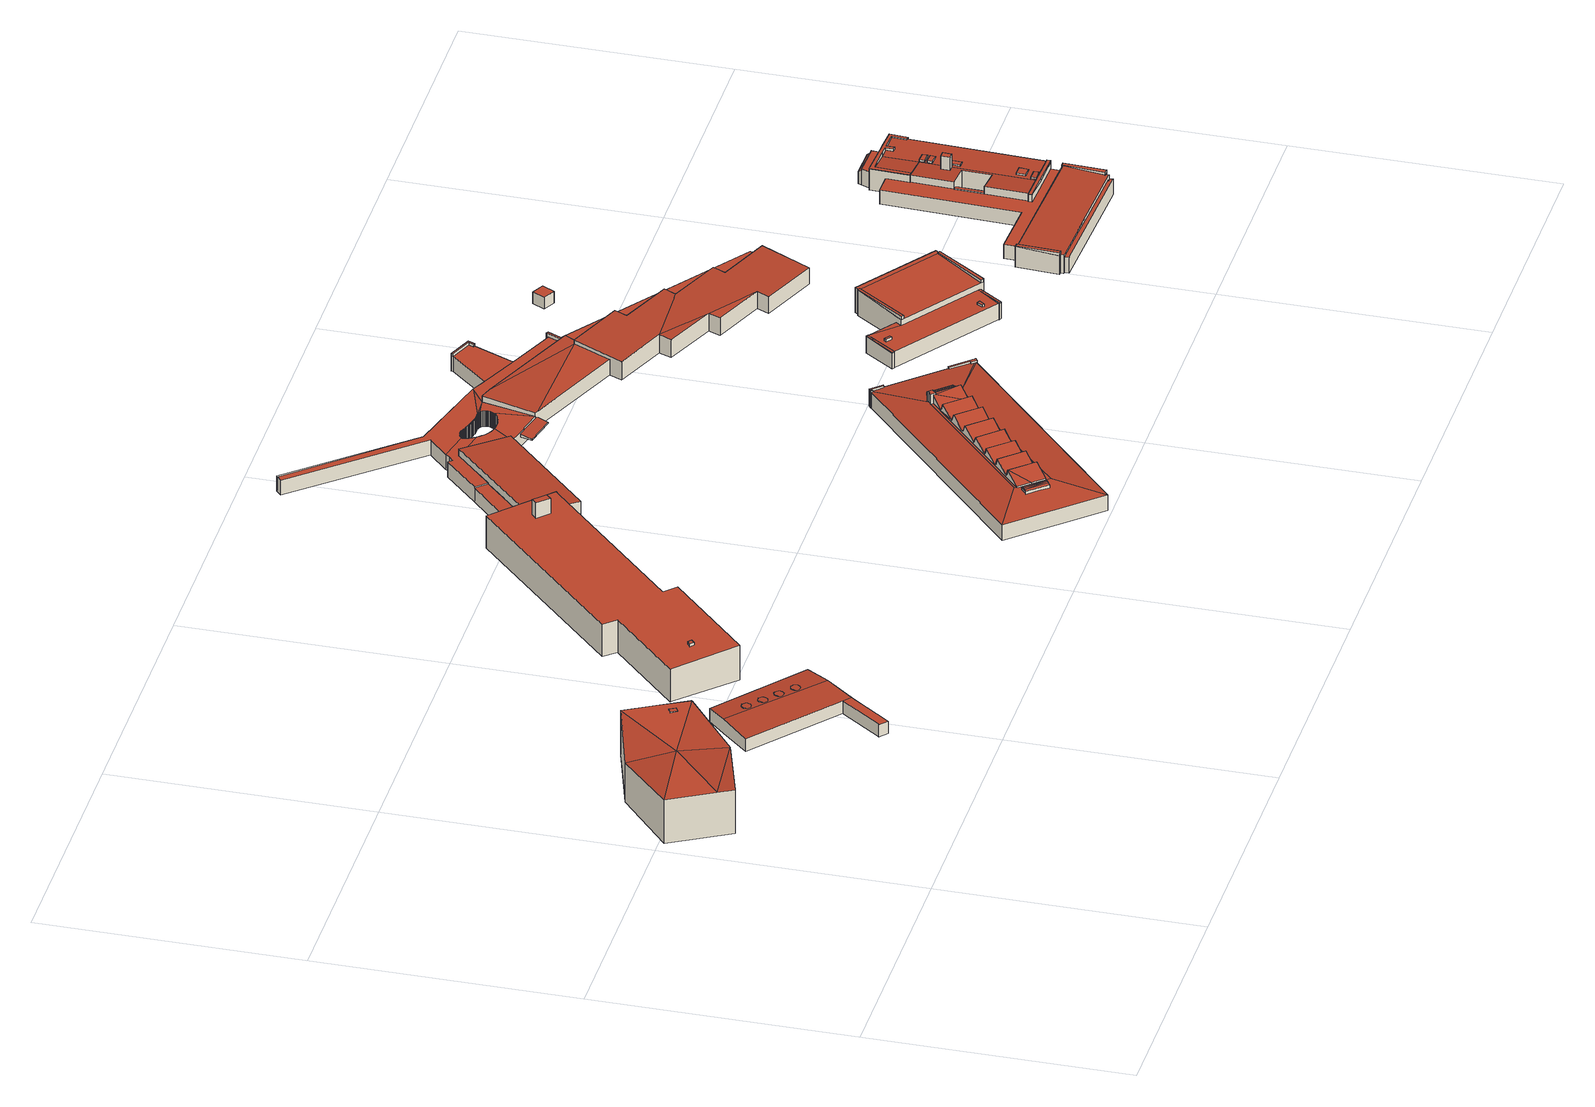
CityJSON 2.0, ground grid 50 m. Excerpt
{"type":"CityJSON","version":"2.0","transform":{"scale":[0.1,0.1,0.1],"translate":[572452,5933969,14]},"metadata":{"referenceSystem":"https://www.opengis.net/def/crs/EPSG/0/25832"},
"CityObjects":{
"building1":{"type":"Building","attributes":{"Grundfläche 2D":"480.205225","Grundhöhe NN":"15.810"},"children":["building1-1"],"geometry":[{"type":"Solid","lod":"3","boundaries":[[[[0,1,2]],[[2,1,3]],[[4,5,0]],[[5,1,0]],[[6,1,5]],[[7,8,6]],[[6,8,9,1]],[[3,1,9]],[[4,0,2,10,11]],[[5,4,11,12]],[[7,6,5,12,13]],[[9,8,7,13,14]],[[2,3,15,10]],[[3,9,14,15]],[[15,14,13,12,11,10]]]],"semantics":{"surfaces":[{"type":"RoofSurface"},{"type":"WallSurface"},{"type":"GroundSurface"}],"values":[[0,0,0,0,0,0,0,0,1,1,1,1,1,1,2]]}}]},
"building1-1":{"type":"BuildingInstallation","parents":["building1"],"geometry":[{"type":"MultiSurface","lod":"3","boundaries":[[[16,17,18,19]],[[19,18,20,21]],[[16,19,21,22]],[[17,16,22,23]],[[18,17,23,20]]],"semantics":{"surfaces":[{"type":"RoofSurface"},{"type":"WallSurface"}],"values":[0,1,1,1,1]}}]},
"building2":{"type":"Building","attributes":{"Grundfläche 2D":"278.570613","Grundhöhe NN":"15.712"},"children":["building2-1","building2-2","building2-3","building2-4"],"geometry":[{"type":"Solid","lod":"3","boundaries":[[[[24,25,26,27,28,29,30]],[[31,26,25,32,33,34,35]],[[29,28,27,36,37,38,30]],[[31,36,27]],[[31,27,26]],[[25,24,39,40]],[[41,33,32,25,40,42]],[[34,33,41,43]],[[35,34,43,44]],[[31,35,44,45]],[[46,37,36,31,45,47]],[[38,37,46,48]],[[49,39,24,30,38,48]],[[41,42,40,39,49,48,46,47,45,44,43]]]],"semantics":{"surfaces":[{"type":"RoofSurface"},{"type":"WallSurface"},{"type":"GroundSurface"}],"values":[[0,0,0,0,0,1,1,1,1,1,1,1,1,2]]}}]},
"building2-1":{"type":"BuildingInstallation","parents":["building2"],"geometry":[{"type":"MultiSurface","lod":"3","boundaries":[[[50,51,52]],[[53,54,55,56,57,58,59,60,61,62,63,51,50,64,65,66,67,68,69,70,71,72]],[[73,74,58,57]],[[74,75,59,58]],[[75,76,60,59]],[[61,60,76,77]],[[62,61,77,78]],[[78,79,63,62]],[[63,79,80,52,51]],[[80,50,52]],[[81,70,69]],[[81,82,83,72,71,70]],[[83,84,53,72]],[[84,85,54,53]],[[85,86,55,54]],[[56,55,86,87]],[[57,56,87,73]]],"semantics":{"surfaces":[{"type":"RoofSurface"},{"type":"WallSurface"}],"values":[0,0,1,1,1,1,1,1,1,1,1,1,1,1,1,1,1]}}]},
"building2-2":{"type":"BuildingInstallation","parents":["building2"],"geometry":[{"type":"MultiSurface","lod":"3","boundaries":[[[88,89,90,91,92,93,94,95,96,97,98,99,100,101,102,103,104,105,106,107,108,109,110]],[[94,93,111,112]],[[95,94,112,113]],[[96,95,113,114]],[[115,98,97,96,114,116]],[[99,98,115,117]],[[100,99,117,118]],[[101,100,118,119]],[[101,119,102]],[[120,110,109,108,121]],[[88,110,120,122]],[[89,88,122,123]],[[90,89,123,124]],[[91,90,124,125]],[[92,91,125,126]],[[93,92,126,111]]],"semantics":{"surfaces":[{"type":"RoofSurface"},{"type":"WallSurface"}],"values":[0,1,1,1,1,1,1,1,1,1,1,1,1,1,1,1]}}]},
"building2-3":{"type":"BuildingInstallation","parents":["building2"],"geometry":[{"type":"MultiSurface","lod":"3","boundaries":[[[127,128,129,130,131,132,133,134,135,136,137,138,139,140,141,142,143,144,145,146,147,148]],[[149,150,131,130]],[[150,151,132,131]],[[151,152,133,132]],[[152,153,134,133]],[[153,154,135,134]],[[154,155,156,137,136,135]],[[156,157,138,137]],[[157,139,138]],[[158,146,145]],[[158,159,147,146]],[[159,160,148,147]],[[160,161,127,148]],[[161,162,128,127]],[[162,163,129,128]],[[163,149,130,129]]],"semantics":{"surfaces":[{"type":"RoofSurface"},{"type":"WallSurface"}],"values":[0,1,1,1,1,1,1,1,1,1,1,1,1,1,1,1]}}]},
"building2-4":{"type":"BuildingInstallation","parents":["building2"],"geometry":[{"type":"MultiSurface","lod":"3","boundaries":[[[164,165,166,167]],[[168,164,167,169,170,171,172,173,174,175,176,177,178,179,180,181,182,183,184,185,186]],[[187,188,169,167,166]],[[170,169,188,189]],[[171,170,189,190]],[[190,191,172,171]],[[191,192,173,172]],[[174,173,192,193]],[[193,194,175,174]],[[194,176,175]],[[195,182,181]],[[183,182,195,196]],[[184,183,196,197]],[[186,185,184,197,198]],[[198,199,168,186]],[[199,200,164,168]],[[200,201,165,164]],[[201,187,166,165]]],"semantics":{"surfaces":[{"type":"RoofSurface"},{"type":"WallSurface"}],"values":[0,0,1,1,1,1,1,1,1,1,1,1,1,1,1,1,1,1]}}]},
"building3":{"type":"Building","attributes":{"Grundfläche 2D":"853.379693","Grundhöhe NN":"14.175"},"children":["building3-1","building3-2"],"geometry":[{"type":"Solid","lod":"3","boundaries":[[[[202,203,204,205,206,207,208,209,210,211]],[[210,209,212,213]],[[211,210,213,214]],[[203,202,211,214,215]],[[204,203,215,216]],[[205,204,216,217]],[[206,205,217,218]],[[207,206,218,219]],[[209,208,207,219,220,212]],[[215,214,213,212,220,219,218,217,216]]]],"semantics":{"surfaces":[{"type":"RoofSurface"},{"type":"WallSurface"},{"type":"GroundSurface"}],"values":[[0,1,1,1,1,1,1,1,1,2]]}}]},
"building3-1":{"type":"BuildingInstallation","parents":["building3"],"geometry":[{"type":"MultiSurface","lod":"3","boundaries":[[[221,222,223,224]],[[224,223,225,226]],[[221,224,226,227]],[[222,221,227,228]],[[223,222,228,225]]],"semantics":{"surfaces":[{"type":"RoofSurface"},{"type":"WallSurface"}],"values":[0,1,1,1,1]}}]},
"building3-2":{"type":"BuildingInstallation","parents":["building3"],"geometry":[{"type":"MultiSurface","lod":"3","boundaries":[[[229,230,231,232]],[[232,231,233,234]],[[229,232,234,235]],[[230,229,235,236]],[[231,230,236,233]]],"semantics":{"surfaces":[{"type":"RoofSurface"},{"type":"WallSurface"}],"values":[0,1,1,1,1]}}]},
"building4":{"type":"Building","attributes":{"Grundfläche 2D":"251.428997","Grundhöhe NN":"14.881"},"geometry":[{"type":"Solid","lod":"3","boundaries":[[[[237,238,239,240,241,242]],[[237,242,243,244]],[[238,237,244,245]],[[239,238,245,246]],[[240,239,246,247]],[[242,241,248,243]],[[241,240,247,248]],[[243,248,247,246,245,244]]]],"semantics":{"surfaces":[{"type":"RoofSurface"},{"type":"WallSurface"},{"type":"GroundSurface"}],"values":[[0,1,1,1,1,1,1,2]]}}]},
"building5":{"type":"Building","attributes":{"Grundfläche 2D":"1033.363096","Grundhöhe NN":"15.227"},"children":["building5-1","building5-2","building5-3","building5-4","building5-5"],"geometry":[{"type":"MultiSurface","lod":"3","boundaries":[[[249,250,251,252]],[[253,249,252,254]],[[249,253,255,256]],[[257,256,255,258]],[[259,257,258,260]],[[261,262,263,264]],[[265,261,264,266]],[[267,268,269,270]],[[271,267,270,272]],[[273,274,275,276]],[[277,278,279,280,281,276,275]],[[282,283,273]],[[284,274,273,283]],[[285,286,287]],[[288,289,290,291,292,293,274,284,283,294,295,296,287,286,297,298,289]],[[299,300,297]],[[280,301,289,298,297,300,281]],[[279,302,303,304,305,306,290,289,301,280]],[[277,275,274,293,307]],[[262,259,260,263]],[[308,265,266,309]],[[310,308,309,311]],[[312,310,311,313]],[[314,313,315]],[[312,313,314]],[[316,314,315,317]],[[318,316,317,319]],[[320,318,319,321]],[[322,320,321,323]],[[324,322,323,325]],[[268,324,325,269]],[[326,271,272,327]],[[328,326,327,329]],[[330,329,331]],[[332,328,329,330]],[[333,330,331]],[[291,334,292]],[[335,333,331,334,291]],[[278,277,252,251]],[[277,307,254,252]],[[334,331,329,327,272,270,293,292]],[[293,270,269]],[[323,321,319,317,293,269,325]],[[293,317,315]],[[311,307,293,315,313]],[[311,309,307]],[[307,309,266,264]],[[264,263,307]],[[255,253,254,307,263,260,258]],[[305,304,328,332]],[[314,316,318,320,322,324,268,304,303,302,279,278,251,250,249,256,257,259,262,261,265,308,310,312]],[[268,267,304]],[[328,304,267,271,326]],[[273,276,336,337]],[[282,273,337,338]],[[283,282,338,339]],[[340,296,295,294,283,339,341]],[[287,296,340,342]],[[285,287,342,343]],[[297,286,285,343,344]],[[299,297,344,345]],[[300,299,345,346]],[[281,300,346,347]],[[276,281,347,336]],[[341,339,338,337,336,347,346,345,344,343,342,340]]],"semantics":{"surfaces":[{"type":"RoofSurface"},{"type":"WallSurface"},{"type":"GroundSurface"}],"values":[0,0,0,0,0,0,0,0,0,0,0,0,0,0,0,0,0,0,0,0,0,0,0,0,0,0,0,0,0,0,0,0,0,0,0,0,0,0,1,1,1,1,1,1,1,1,1,1,1,1,1,1,1,1,1,1,1,1,1,1,1,1,1,1,2]}}]},
"building5-1":{"type":"BuildingInstallation","parents":["building5"],"geometry":[{"type":"MultiSurface","lod":"3","boundaries":[[[348,349,350,351,352]],[[353,354,355]],[[353,356,354]],[[357,356,353]],[[357,358,356]],[[358,349,348]],[[357,349,358]],[[352,359,354,356,358,348]],[[353,355,350,349,357]],[[352,360,361,354,359]],[[361,362,355,354]],[[362,363,350,355]],[[360,352,351,350,363,364]]],"semantics":{"surfaces":[{"type":"RoofSurface"},{"type":"WallSurface"}],"values":[0,0,0,0,0,0,0,1,1,1,1,1,1]}}]},
"building5-2":{"type":"BuildingInstallation","parents":["building5"],"geometry":[{"type":"MultiSurface","lod":"3","boundaries":[[[365,366,367,368,369,370,371]],[[365,296,372,366]],[[367,366,372,373]],[[373,374,368,367]],[[273,282,369,368,374,284]],[[282,283,370,369]],[[283,294,295,296,365,371,370]]],"semantics":{"surfaces":[{"type":"RoofSurface"},{"type":"WallSurface"}],"values":[0,1,1,1,1,1,1]}}]},
"building5-3":{"type":"BuildingInstallation","parents":["building5"],"geometry":[{"type":"MultiSurface","lod":"3","boundaries":[[[375,376,377,378,379,380,381]],[[285,286,297,376,375]],[[297,299,377,376]],[[299,300,382,379,378,377]],[[383,380,379,382,298]],[[383,288,384,381,380]],[[381,384,287,285,375]]],"semantics":{"surfaces":[{"type":"RoofSurface"},{"type":"WallSurface"}],"values":[0,1,1,1,1,1,1]}}]},
"building5-4":{"type":"BuildingInstallation","parents":["building5"],"geometry":[{"type":"MultiSurface","lod":"3","boundaries":[[[385,386,387,388,389]],[[301,305,332,330,386,385]],[[387,386,330,333,335,291]],[[388,387,291,390]],[[388,390,289,389]],[[385,389,289,301]]],"semantics":{"surfaces":[{"type":"RoofSurface"},{"type":"WallSurface"}],"values":[0,1,1,1,1,1]}}]},
"building5-5":{"type":"BuildingInstallation","parents":["building5"],"geometry":[{"type":"MultiSurface","lod":"3","boundaries":[[[391,392,393]],[[394,392,391]],[[395,391,393,396]],[[397,395,396,398]],[[399,397,398,400]],[[397,399,401]],[[397,401,395]],[[396,393,392,402,403,400,398]],[[403,404,399,400]],[[395,401,399,404,405,394,391]],[[392,394,405,402]]],"semantics":{"surfaces":[{"type":"RoofSurface"},{"type":"WallSurface"}],"values":[0,0,0,0,0,0,0,1,1,1,1]}}]},
"building6":{"type":"Building","attributes":{"Grundfläche 2D":"551.845420","Grundhöhe NN":"14.837"},"children":["building6-1","building6-2"],"geometry":[{"type":"Solid","lod":"3","boundaries":[[[[406,407,408,409,410,411,412,413,414,415,416]],[[408,417,418,419,420,421,422,423,424,425,426,427,428,429,430,431,432,433,434,435,436,437,438,439,440,441,442,443,444,445,446,447,448,449,450]],[[408,450,409]],[[451,452,453,454,455,456,457,458,459,460,461,462,463,422,421,464,465,466,467,468]],[[451,469,470,471,472,473,474,475,476,477,478,452]],[[479,480,481,482,483,484,485,486,487,488,489,490,491,492,493,494,495,470,469,496,497,498]],[[409,499,500,501,502,503,504,505,506,507,508,509,479,498]],[[409,510,511,499]],[[409,450,510]],[[407,406,512,513,514,515,516]],[[517,518,519,520]],[[521,522,523,524,525,526,527,528,529,530,531,532]],[[412,411,410,533,534]],[[413,535,536,414]],[[415,414,536,537]],[[416,415,537,538]],[[406,416,538,539,406,407]],[[407,540,541,408]],[[417,408,541,542]],[[418,417,542,543]],[[419,418,543,544]],[[420,419,544,545]],[[421,420,545,546]],[[464,421,546,547]],[[465,464,547,548]],[[466,465,548,549]],[[466,549,550,519,467]],[[467,519,518,468]],[[468,518,551,552,451]],[[469,451,552,553]],[[496,469,553,554]],[[498,497,496,554,555]],[[409,498,555,556]],[[410,409,556,533]],[[557,558,503,502]],[[559,557,502,501]],[[560,559,501,500]],[[561,560,500,499]],[[562,561,499,511]],[[563,562,511,510]],[[564,563,510,450]],[[565,564,450,449]],[[566,565,449,448]],[[567,566,448,447]],[[568,567,447,446]],[[569,568,446,445]],[[570,569,445,444]],[[571,570,444,443]],[[572,571,443,442]],[[573,572,442,441]],[[574,573,441,440]],[[575,574,440,439]],[[576,575,439,438]],[[577,576,438,437]],[[578,577,437,436]],[[579,578,436,435]],[[580,579,435,434]],[[581,580,434,433]],[[582,581,433,432]],[[583,582,432,431]],[[584,583,431,430]],[[585,584,430,429]],[[586,585,429,428]],[[587,586,428,427]],[[588,587,427,426]],[[589,588,426,425]],[[590,589,425,424]],[[591,590,424,423]],[[592,591,423,422]],[[593,592,422,463]],[[594,593,463,462]],[[595,594,462,461]],[[596,595,461,460]],[[597,596,460,459]],[[598,597,459,458]],[[599,598,458,457]],[[600,599,457,456]],[[601,600,456,455]],[[602,601,455,454]],[[603,602,454,453]],[[604,603,453,452]],[[605,604,452,478]],[[606,605,478,477]],[[607,606,477,476]],[[608,607,476,475]],[[609,608,475,474]],[[610,609,474,473]],[[611,610,473,472]],[[612,611,472,471]],[[613,612,471,470]],[[614,613,470,495]],[[615,614,495,494]],[[616,615,494,493]],[[617,616,493,492]],[[618,617,492,491]],[[619,618,491,490]],[[620,619,490,489]],[[621,620,489,488]],[[622,621,488,487]],[[623,622,487,486]],[[624,623,486,485]],[[625,624,485,484]],[[626,625,484,483]],[[627,626,483,482]],[[628,627,482,481]],[[629,628,481,480]],[[630,629,480,479]],[[631,630,479,509]],[[558,632,504,503]],[[633,631,509,508]],[[634,633,508,507]],[[635,634,507,506]],[[636,635,506,505]],[[632,636,505,504]],[[520,519,550,637]],[[517,520,637,638]],[[518,517,638,551]],[[512,406,539,639]],[[513,512,639,640]],[[514,513,640,641]],[[515,514,641,642]],[[516,515,642,643]],[[407,516,643,540]],[[525,524,644,645]],[[526,525,645,646]],[[527,526,646,647]],[[528,527,647,648]],[[529,528,648,649]],[[530,529,649,650]],[[530,650,535,413,531]],[[532,531,413,412]],[[532,412,534,651,521]],[[522,521,651,652]],[[523,522,652,653]],[[524,523,653,644]],[[537,536,535,650,649,648,647,646,645,644,653,652,651,534,533,556,555,554,553,552,551,638,637,550,549,548,547,546,545,544,543,542,541,540,643,642,641,640,639,539,538],[565,566,567,568,569,570,571,572,573,574,575,576,577,578,579,580,581,582,583,584,585,586,587,588,589,590,591,592,593,594,595,596,597,598,599,600,601,602,603,604,605,606,607,608,609,610,611,612,613,614,615,616,617,618,619,620,621,622,623,624,625,626,627,628,629,630,631,633,634,635,636,632,558,557,559,560,561,562,563,564]]]],"semantics":{"surfaces":[{"type":"RoofSurface"},{"type":"WallSurface"},{"type":"GroundSurface"}],"values":[[0,0,0,0,0,0,0,0,0,0,0,0,1,1,1,1,1,1,1,1,1,1,1,1,1,1,1,1,1,1,1,1,1,1,1,1,1,1,1,1,1,1,1,1,1,1,1,1,1,1,1,1,1,1,1,1,1,1,1,1,1,1,1,1,1,1,1,1,1,1,1,1,1,1,1,1,1,1,1,1,1,1,1,1,1,1,1,1,1,1,1,1,1,1,1,1,1,1,1,1,1,1,1,1,1,1,1,1,1,1,1,1,1,1,1,1,1,1,1,1,1,1,1,1,1,1,1,1,1,1,1,1,1,1,1,2]]}}]},
"building6-1":{"type":"BuildingInstallation","parents":["building6"],"geometry":[{"type":"MultiSurface","lod":"3","boundaries":[[[654,655,656,657]],[[655,654,532,412,413,414]],[[414,415,656,655]],[[415,416,411,657,656]],[[412,532,654,657,411]]],"semantics":{"surfaces":[{"type":"RoofSurface"},{"type":"WallSurface"}],"values":[0,1,1,1,1]}}]},
"building6-2":{"type":"BuildingInstallation","parents":["building6"],"geometry":[{"type":"MultiSurface","lod":"3","boundaries":[[[658,659,660,661,662,663]],[[516,664,660,659]],[[661,660,664,665]],[[665,512,513,662,661]],[[513,514,663,662]],[[514,515,658,663]],[[515,516,659,658]]],"semantics":{"surfaces":[{"type":"RoofSurface"},{"type":"WallSurface"}],"values":[0,1,1,1,1,1,1]}}]},
"building7":{"type":"Building","attributes":{"Grundfläche 2D":"713.466839","Grundhöhe NN":"15.381"},"children":["building7-1"],"geometry":[{"type":"Solid","lod":"3","boundaries":[[[[666,667,668,669,670,671,672]],[[673,674,671]],[[674,675,676,677,678,679,680,672,671]],[[681,675,674]],[[682,683,684,685,686]],[[687,682,686,688,689]],[[690,682,687]],[[684,683,691,692]],[[693,686,685,684,692,694]],[[688,686,693,695]],[[689,688,695,696,697,698]],[[697,696,697,698,689,698]],[[696,699,690,687,689,698,697]],[[700,670,669,682,690,699]],[[671,670,700,701]],[[673,671,701,702]],[[674,673,702,703]],[[681,674,703,704]],[[675,681,704,705]],[[676,675,705,706]],[[677,676,706,707]],[[678,677,707,708]],[[679,678,708,709]],[[680,679,709,710]],[[672,680,710,711]],[[666,672,711,712]],[[667,666,712,713]],[[668,667,713,714]],[[683,682,669,668,714,691]],[[702,701,700,699,696,695,693,694,692,691,714,713,712,711,710,709,708,707,706,705,704,703]]]],"semantics":{"surfaces":[{"type":"RoofSurface"},{"type":"WallSurface"},{"type":"GroundSurface"}],"values":[[0,0,0,0,0,0,0,1,1,1,1,1,1,1,1,1,1,1,1,1,1,1,1,1,1,1,1,1,1,2]]}}]},
"building7-1":{"type":"BuildingInstallation","parents":["building7"],"geometry":[{"type":"MultiSurface","lod":"3","boundaries":[[[715,716,717,718,698]],[[719,697,698,718]],[[697,720,715,698]],[[720,721,716,715]],[[721,722,717,716]],[[722,719,718,717]],[[719,722,721,720,697]]],"semantics":{"surfaces":[{"type":"RoofSurface"},{"type":"WallSurface"},{"type":"OuterCeilingSurface"}],"values":[0,1,1,1,1,1,2]}}]},
"building8":{"type":"Building","attributes":{"Grundfläche 2D":"387.186901","Grundhöhe NN":"15.206"},"children":["building8-1","building8-2","building8-3","building8-4","building8-5","building8-6"],"geometry":[{"type":"Solid","lod":"3","boundaries":[[[[723,724,725,726,727,728,729,730,731]],[[730,732,731]],[[733,726,725]],[[734,727,726]],[[735,729,728]],[[736,737,738,739,740,741]],[[736,741,740,742,743,744,745,746,747,748,737]],[[723,731,749,750]],[[726,733,751,752]],[[734,726,752,753]],[[727,734,753,754]],[[728,727,754,755]],[[735,728,755,756]],[[729,735,756,757]],[[730,729,757,758]],[[732,730,758,759]],[[731,732,759,749]],[[742,740,760,761]],[[725,743,742,761,751,733]],[[723,750,762,763,747,746,745,744,743,725,724]],[[748,747,763,764]],[[737,748,764,765]],[[738,737,765,766]],[[739,738,766,767]],[[740,739,767,760]],[[760,767,766,765,764,763,762,750,749,759,758,757,756,755,754,753,752,751,761]]]],"semantics":{"surfaces":[{"type":"RoofSurface"},{"type":"WallSurface"},{"type":"GroundSurface"}],"values":[[0,0,0,0,0,0,0,1,1,1,1,1,1,1,1,1,1,1,1,1,1,1,1,1,1,2]]}}]},
"building8-1":{"type":"BuildingInstallation","parents":["building8"],"geometry":[{"type":"MultiSurface","lod":"3","boundaries":[[[768,769,770,771]],[[771,770,772,773]],[[768,771,773,774]],[[769,768,774,775]],[[770,769,775,772]]],"semantics":{"surfaces":[{"type":"RoofSurface"},{"type":"WallSurface"}],"values":[0,1,1,1,1]}}]},
"building8-2":{"type":"BuildingInstallation","parents":["building8"],"geometry":[{"type":"MultiSurface","lod":"3","boundaries":[[[724,776,777,778,723]],[[732,777,776,724,730]],[[778,777,732,731]],[[778,731,723]]],"semantics":{"surfaces":[{"type":"RoofSurface"},{"type":"WallSurface"}],"values":[0,1,1,1]}}]},
"building8-3":{"type":"BuildingInstallation","parents":["building8"],"geometry":[{"type":"MultiSurface","lod":"3","boundaries":[[[779,780,781,782]],[[783,784,782,781]],[[784,785,779,782]],[[780,779,785,786]],[[781,780,786,783]]],"semantics":{"surfaces":[{"type":"RoofSurface"},{"type":"WallSurface"}],"values":[0,1,1,1,1]}}]},
"building8-4":{"type":"BuildingInstallation","parents":["building8"],"geometry":[{"type":"MultiSurface","lod":"3","boundaries":[[[734,727,787,788,789,726]],[[788,787,728,735]],[[726,734,726,789,788,735,729]],[[787,727,728]]],"semantics":{"surfaces":[{"type":"RoofSurface"},{"type":"WallSurface"}],"values":[0,1,1,1]}}]},
"building8-5":{"type":"BuildingInstallation","parents":["building8"],"geometry":[{"type":"MultiSurface","lod":"3","boundaries":[[[790,791,792,793]],[[747,748,791,790]],[[748,737,736,792,791]],[[793,792,736,746]],[[746,747,790,793]]],"semantics":{"surfaces":[{"type":"RoofSurface"},{"type":"WallSurface"}],"values":[0,1,1,1,1]}}]},
"building8-6":{"type":"BuildingInstallation","parents":["building8"],"geometry":[{"type":"MultiSurface","lod":"3","boundaries":[[[794,795,796,797]],[[743,795,794,742]],[[743,744,796,795]],[[744,741,797,796]],[[741,740,742,794,797]]],"semantics":{"surfaces":[{"type":"RoofSurface"},{"type":"WallSurface"}],"values":[0,1,1,1,1]}}]},
"building9":{"type":"Building","attributes":{"Grundfläche 2D":"7.291472","Grundhöhe NN":"15.743"},"geometry":[{"type":"Solid","lod":"3","boundaries":[[[[798,799,800,801]],[[802,803,801,800]],[[803,804,798,801]],[[804,805,799,798]],[[805,802,800,799]],[[805,804,803,802]]]],"semantics":{"surfaces":[{"type":"RoofSurface"},{"type":"WallSurface"},{"type":"GroundSurface"}],"values":[[0,1,1,1,1,2]]}}]},
"building10":{"type":"Building","attributes":{"Grundfläche 2D":"763.048323","Grundhöhe NN":"15.518"},"children":["building10-1","building10-2","building10-3","building10-4","building10-5","building10-6","building10-7","building10-8","building10-9","building10-10"],"geometry":[{"type":"Solid","lod":"3","boundaries":[[[[806,807,808,809,810,811,812,813,814,815,816,817,818,819,820,821,822,823]],[[824,825,826,827,828,829,830,831,832,833,834,835]],[[836,837,838,839]],[[840,841,842,833,832,831,836,839,843,844,845,846,847,848,849]],[[850,834,833]],[[851,850,833,842]],[[852,853,854,855,856,857,858,859,860,861,862,863,864,865,866,867,868]],[[869,870,871,872,873,874,875,876,877,878,879,880,881,882,883,884,885,886]],[[887,888,889,890,891,892]],[[893,894,895,896]],[[897,898,899]],[[900,898,897]],[[901,834,850,812,811,810]],[[813,812,850,851]],[[814,813,851,842]],[[841,840,815,814,842]],[[840,849,816,815]],[[849,848,817,816]],[[848,847,818,817]],[[845,820,819,818,847,846]],[[821,820,845,844]],[[844,843,902,823,822,821]],[[903,806,823,902]],[[807,806,903,904,905,906,907,809,808]],[[901,810,809,907]],[[831,830,879,878,836]],[[836,878,908,909,837]],[[838,837,909,910]],[[839,838,910,911]],[[843,839,911,912]],[[902,843,912,913]],[[903,902,913,914]],[[891,915,916,907,906,905,904,903,914,917,887,892]],[[869,901,907,916,918,870]],[[901,869,886,834]],[[835,834,886,885,919]],[[884,920,921,824,835,919,885]],[[825,824,921,922]],[[883,882,923,827,826,825,922,924]],[[923,882,827]],[[827,882,881,828]],[[828,881,880,829]],[[829,880,879,830]],[[866,865,864,925,926,877,876]],[[866,876,875,867]],[[927,868,867,875,874,928]],[[852,868,927,929]],[[853,852,929,930]],[[854,853,930,931]],[[855,854,931,932]],[[856,855,932,933]],[[934,894,893,935,936,937,861,860,859,858,857,856,933,938]],[[862,861,937,939]],[[940,863,862,939]],[[864,863,940,925]],[[872,871,941,942]],[[873,872,942,943]],[[874,873,943,928]],[[878,877,926,908]],[[884,883,924,920]],[[871,870,918,941]],[[888,887,917,944]],[[889,888,944,945]],[[945,898,889]],[[889,898,900,890]],[[890,900,946,915,891]],[[895,894,934,947]],[[896,895,947,948]],[[893,896,948,935]],[[899,898,945,949]],[[897,899,949,950]],[[900,897,950,946]],[[913,912,911,910,909,908,926,925,940,939,937,936,935,948,947,934,938,933,932,931,930,929,927,928,943,942,941,918,916,915,946,950,949,945,944,917,914],[922,921,920,924]]]],"semantics":{"surfaces":[{"type":"RoofSurface"},{"type":"WallSurface"},{"type":"GroundSurface"}],"values":[[0,0,0,0,0,0,0,0,0,0,0,0,1,1,1,1,1,1,1,1,1,1,1,1,1,1,1,1,1,1,1,1,1,1,1,1,1,1,1,1,1,1,1,1,1,1,1,1,1,1,1,1,1,1,1,1,1,1,1,1,1,1,1,1,1,1,1,1,1,1,1,1,2]]}}]},
"building10-1":{"type":"BuildingInstallation","parents":["building10"],"geometry":[{"type":"MultiSurface","lod":"3","boundaries":[[[951,952,953,954]],[[954,953,955,956]],[[956,957,951,954]],[[952,951,957,958]],[[953,952,958,955]]],"semantics":{"surfaces":[{"type":"RoofSurface"},{"type":"WallSurface"}],"values":[0,1,1,1,1]}}]},
"building10-2":{"type":"BuildingInstallation","parents":["building10"],"geometry":[{"type":"MultiSurface","lod":"3","boundaries":[[[959,960,961,962,963,964,965]],[[960,959,837,838]],[[838,839,961,960]],[[839,832,962,961]],[[828,829,963,962,832]],[[964,963,829,830]],[[964,830,831,836,965]],[[836,837,959,965]]],"semantics":{"surfaces":[{"type":"RoofSurface"},{"type":"WallSurface"}],"values":[0,1,1,1,1,1,1,1]}}]},
"building10-3":{"type":"BuildingInstallation","parents":["building10"],"geometry":[{"type":"MultiSurface","lod":"3","boundaries":[[[966,967,968,969]],[[967,966,970,971]],[[971,972,968,967]],[[972,973,969,968]],[[973,970,966,969]]],"semantics":{"surfaces":[{"type":"RoofSurface"},{"type":"WallSurface"}],"values":[0,1,1,1,1]}}]},
"building10-4":{"type":"BuildingInstallation","parents":["building10"],"geometry":[{"type":"MultiSurface","lod":"3","boundaries":[[[974,975,976,977,978]],[[853,854,976,975]],[[854,855,979,978,977,976]],[[868,852,974,978,979]],[[852,853,975,974]]],"semantics":{"surfaces":[{"type":"RoofSurface"},{"type":"WallSurface"}],"values":[0,1,1,1,1]}}]},
"building10-5":{"type":"BuildingInstallation","parents":["building10"],"geometry":[{"type":"MultiSurface","lod":"3","boundaries":[[[980,981,982,983,984,985,986]],[[987,988,862,863,984,983,982,981]],[[863,864,985,984]],[[864,865,866,980,986,985]],[[867,987,981,980,866]]],"semantics":{"surfaces":[{"type":"RoofSurface"},{"type":"WallSurface"}],"values":[0,1,1,1,1]}}]},
"building10-6":{"type":"BuildingInstallation","parents":["building10"],"geometry":[{"type":"MultiSurface","lod":"3","boundaries":[[[923,989,990,919,991,992]],[[993,882,923,992]],[[883,989,923,882]],[[883,884,990,989]],[[885,919,990,884]],[[885,994,991,919]],[[992,991,994,993]]],"semantics":{"surfaces":[{"type":"RoofSurface"},{"type":"WallSurface"}],"values":[0,1,1,1,1,1,1]}}]},
"building10-7":{"type":"BuildingInstallation","parents":["building10"],"geometry":[{"type":"MultiSurface","lod":"3","boundaries":[[[995,996,997,998]],[[998,997,999,1000]],[[995,998,1000,1001]],[[996,995,1001,1002]],[[997,996,1002,999]]],"semantics":{"surfaces":[{"type":"RoofSurface"},{"type":"WallSurface"}],"values":[0,1,1,1,1]}}]},
"building10-8":{"type":"BuildingInstallation","parents":["building10"],"geometry":[{"type":"MultiSurface","lod":"3","boundaries":[[[1003,1004,1005,1006]],[[1007,1008,1004,1003]],[[1005,1004,1008,1009]],[[1009,1010,1006,1005]],[[1010,1007,1003,1006]]],"semantics":{"surfaces":[{"type":"RoofSurface"},{"type":"WallSurface"}],"values":[0,1,1,1,1]}}]},
"building10-9":{"type":"BuildingInstallation","parents":["building10"],"geometry":[{"type":"MultiSurface","lod":"3","boundaries":[[[1011,1012,1013,1014]],[[1015,1016,1014,1013]],[[1011,1014,1016,1017]],[[1017,1018,1012,1011]],[[1013,1012,1018,1015]]],"semantics":{"surfaces":[{"type":"RoofSurface"},{"type":"WallSurface"}],"values":[0,1,1,1,1]}}]},
"building10-10":{"type":"BuildingInstallation","parents":["building10"],"geometry":[{"type":"MultiSurface","lod":"3","boundaries":[[[1019,1020,1021,1022]],[[1022,1021,1023,1024]],[[1024,1025,1019,1022]],[[1020,1019,1025,1026]],[[1026,1023,1021,1020]]],"semantics":{"surfaces":[{"type":"RoofSurface"},{"type":"WallSurface"}],"values":[0,1,1,1,1]}}]}
},
"vertices":[
[49,400,109],[169,505,104],[2,484,109],[117,584,99],[65,372,109],[212,419,99],[326,517,109],[328,519,109],[297,575,109],[265,631,109],[2,484,18],[65,372,18],[212,419,18],[328,519,18],[265,631,18],[117,584,18],
[288,533,110],[296,538,110],[289,550,110],[281,545,110],[289,550,108],[281,545,108],[288,533,108],[296,538,108],
[331,421,43],[493,288,43],[508,276,43],[545,328,47],[504,364,47],[451,410,47],[378,473,47],[502,267,43],[435,207,42],[434,207,42],[450,194,42],[501,267,43],[574,370,44],[576,372,44],[409,507,44],[331,421,17],[493,288,17],[434,207,17],[435,207,17],[450,194,17],[501,267,17],[502,267,17],[576,372,17],[574,370,17],[409,507,17],[378,473,17],
[499,374,47],[499,378,48],[499,377,48],[517,375,47],[517,377,47],[516,380,47],[515,383,47],[512,384,47],[510,385,48],[508,386,48],[505,385,48],[503,384,48],[501,382,48],[499,379,48],[500,372,47],[502,370,47],[504,369,47],[507,368,47],[510,368,47],[512,369,47],[515,371,47],[515,372,47],[516,373,47],[512,384,46],[510,385,46],[508,386,46],[505,385,46],[503,384,46],[501,382,46],[499,379,47],[499,377,47],[515,371,46],[515,372,46],[516,373,46],[517,375,46],[517,377,46],[516,380,46],[515,383,46],
[463,418,47],[464,420,47],[464,423,47],[464,426,47],[462,428,47],[460,430,47],[457,431,48],[455,431,48],[453,431,48],[452,431,48],[450,430,48],[448,428,48],[447,425,48],[446,422,48],[447,420,47],[448,417,47],[449,416,47],[452,414,47],[454,413,47],[457,414,47],[460,415,47],[461,416,47],[462,416,47],[460,430,46],[457,431,46],[455,431,46],[453,431,46],[450,430,46],[452,431,46],[448,428,46],[447,425,47],[446,422,47],[462,416,46],[461,416,46],[463,418,46],[464,420,46],[464,423,46],[464,426,46],[462,428,46],
[491,400,47],[490,403,47],[488,406,47],[486,407,47],[484,408,48],[481,409,48],[479,408,48],[477,407,48],[475,405,48],[473,403,48],[473,402,48],[473,400,48],[473,397,47],[474,395,47],[476,393,47],[478,392,47],[481,391,47],[484,391,47],[486,392,47],[488,394,47],[490,396,47],[490,398,47],[486,407,46],[484,408,46],[481,409,46],[479,408,46],[477,407,46],[475,405,46],[473,403,47],[473,402,47],[473,400,47],[488,394,46],[490,396,46],[490,398,46],[491,400,46],[490,403,46],[488,406,46],
[437,449,47],[436,451,47],[433,453,47],[432,454,47],[438,446,47],[431,454,48],[429,454,48],[426,454,48],[424,453,48],[422,451,48],[420,448,48],[420,445,48],[420,443,47],[421,441,47],[423,439,47],[425,437,47],[428,437,47],[431,437,47],[433,438,47],[436,439,47],[437,441,47],[437,442,47],[438,444,47],[433,453,46],[431,454,46],[429,454,46],[426,454,46],[424,453,46],[422,451,46],[420,448,46],[420,445,47],[433,438,46],[436,439,46],[437,441,46],[438,444,46],[438,446,46],[437,449,46],[436,451,46],
[974,925,74],[981,932,74],[882,1033,69],[591,748,68],[610,725,69],[477,596,69],[481,592,69],[576,495,74],[734,648,74],[713,670,73],[576,495,2],[734,648,2],[713,670,2],[981,932,2],[882,1033,2],[591,748,2],[610,725,2],[477,596,2],[481,592,2],
[567,580,77],[561,586,77],[554,580,77],[560,574,77],[554,580,71],[560,574,72],[567,580,72],[561,586,71],
[913,924,103],[923,934,103],[902,955,103],[892,946,103],[902,955,71],[892,946,71],[913,924,72],[923,934,72],
[981,932,49],[974,925,49],[1004,893,46],[1180,1065,46],[1105,1140,53],[939,975,53],[939,975,9],[981,932,9],[974,925,9],[1004,893,9],[1180,1065,9],[1105,1140,9],
[1259,186,66],[1235,165,52],[1234,163,51],[1253,142,51],[1297,144,66],[1272,121,51],[1302,148,51],[1263,190,51],[1266,192,51],[1304,150,51],[1289,213,66],[1327,171,66],[1295,219,51],[1292,217,51],[1331,175,51],[1333,177,51],[1318,240,66],[1356,198,66],[1416,329,51],[1413,327,51],[1452,285,51],[1454,287,51],[1438,350,66],[1477,307,66],[1618,335,44],[1510,336,48],[1278,112,48],[1257,5,44],[1253,142,48],[1234,163,48],[1235,165,48],[1233,168,48],[1116,159,44],[1619,334,44],[1624,338,44],[1616,338,44],[1500,474,44],[1491,484,44],[1500,473,44],[1490,480,44],[1467,383,48],[1474,375,48],[1476,378,48],[1511,339,48],[1509,337,48],[1623,340,44],[1615,348,44],[1587,378,44],[1482,494,44],[1481,489,44],[1477,490,44],[1477,489,44],[1460,377,48],[1322,244,48],[1325,246,48],[1445,356,48],[1464,374,48],[1467,370,48],[1272,121,48],[1322,244,51],[1361,202,51],[1325,246,51],[1363,204,51],[1348,267,66],[1387,225,66],[1353,272,51],[1391,230,51],[1356,274,51],[1394,232,51],[1379,295,66],[1417,253,66],[1383,299,51],[1422,257,51],[1386,302,51],[1424,260,51],[1409,323,66],[1447,280,66],[1443,354,51],[1481,312,51],[1445,356,51],[1484,314,51],[1467,370,65],[1507,335,66],[1464,374,65],[1472,374,66],[1509,337,57],[1474,375,58],[1257,5,12],[1618,335,12],[1619,334,12],[1624,338,12],[1587,378,12],[1623,340,12],[1500,473,12],[1500,474,12],[1482,494,12],[1477,490,12],[1477,489,12],[1116,159,12],
[1253,111,55],[1222,145,55],[1219,143,53],[1236,124,53],[1250,108,53],[1228,151,55],[1262,119,53],[1231,154,53],[1259,116,55],[1225,149,56],[1256,113,56],[1256,113,53],[1250,108,47],[1262,119,48],[1231,154,48],[1219,143,47],[1236,124,47],
[1587,378,48],[1585,376,48],[1613,345,48],[1611,343,48],[1619,334,48],[1624,338,48],[1623,340,48],[1585,376,44],[1613,345,44],[1611,343,44],
[1500,474,48],[1482,494,48],[1477,490,48],[1477,489,48],[1479,487,48],[1481,490,48],[1498,472,48],[1479,487,44],[1481,490,44],[1498,472,44],
[1460,377,68],[1467,370,68],[1476,378,68],[1469,386,68],[1467,383,68],[1469,386,48],
[1521,351,54],[1489,392,52],[1486,389,54],[1524,354,52],[1518,348,55],[1483,387,55],[1481,382,54],[1479,383,54],[1511,342,52],[1476,380,52],[1514,345,54],[1489,392,47],[1476,380,48],[1511,342,48],[1524,354,47],
[1425,1124,39],[1351,1156,39],[1323,1170,39],[1285,1144,39],[1309,1136,39],[1506,1054,39],[1510,1053,39],[1516,1065,39],[1524,1086,39],[1520,1088,39],[1519,1084,39],[1150,1215,39],[962,1432,39],[950,1422,39],[1142,1200,39],[1104,1163,39],[1161,1150,40],[1162,1151,40],[1163,1152,40],[1164,1153,40],[1166,1154,40],[1167,1155,40],[1170,1155,40],[1173,1156,40],[1176,1156,40],[1179,1156,40],[1182,1156,40],[1185,1155,40],[1187,1154,40],[1190,1153,40],[1193,1152,40],[1196,1151,40],[1199,1150,40],[1203,1148,40],[1207,1147,40],[1211,1146,40],[1216,1145,40],[1220,1144,40],[1224,1143,40],[1228,1142,40],[1232,1142,40],[1236,1142,40],[1239,1142,40],[1241,1142,40],[1244,1142,40],[1105,1140,39],[1171,1124,40],[1169,1126,40],[1168,1129,40],[1166,1131,40],[1165,1134,40],[1163,1136,40],[1162,1139,40],[1161,1141,40],[1160,1143,40],[1160,1144,40],[1160,1146,40],[1160,1148,40],[1099,1156,39],[1087,1146,39],[1081,1154,39],[1013,1087,39],[1032,1068,39],[1180,1065,39],[1205,1101,40],[1200,1102,40],[1194,1104,40],[1189,1107,40],[1185,1110,40],[1181,1113,40],[1177,1117,40],[1175,1119,40],[1173,1121,40],[1254,1116,40],[1253,1114,40],[1252,1112,40],[1251,1111,40],[1248,1108,40],[1246,1107,40],[1244,1106,40],[1242,1105,40],[1239,1104,40],[1237,1103,40],[1234,1102,40],[1232,1102,40],[1229,1101,40],[1227,1101,40],[1222,1100,40],[1216,1100,40],[1211,1100,40],[1177,1062,39],[1206,1055,39],[1263,1042,39],[1251,1139,40],[1253,1137,40],[1255,1135,40],[1256,1133,40],[1257,1131,40],[1257,1129,40],[1257,1127,40],[1257,1125,40],[1257,1122,40],[1256,1120,40],[1255,1118,40],[1246,1141,40],[1249,1140,40],[1458,1202,39],[1459,1202,39],[1464,1215,39],[1417,1234,39],[1416,1230,39],[939,975,37],[1032,1068,37],[1013,1087,37],[918,996,37],[1512,1052,41],[1502,1028,41],[1605,986,41],[1595,962,41],[1696,920,41],[1686,897,41],[1787,855,41],[1777,831,41],[1869,793,41],[1875,811,41],[1516,1065,41],[1510,1053,41],[1309,1136,8],[1510,1053,8],[1516,1065,8],[1524,1086,8],[1520,1088,8],[1519,1084,8],[1425,1124,8],[1351,1156,8],[1323,1170,8],[1150,1215,8],[962,1432,8],[950,1422,8],[1142,1200,8],[1104,1163,8],[1099,1156,8],[1087,1146,8],[1081,1154,8],[1013,1087,8],[1032,1068,8],[1105,1140,8],[1180,1065,8],[1177,1062,8],[1263,1042,8],[1285,1144,8],[1256,1133,8],[1257,1131,8],[1255,1135,8],[1253,1137,8],[1251,1139,8],[1249,1140,8],[1246,1141,8],[1244,1142,8],[1241,1142,8],[1239,1142,8],[1236,1142,8],[1232,1142,8],[1228,1142,8],[1224,1143,8],[1220,1144,8],[1216,1145,8],[1211,1146,8],[1207,1147,8],[1203,1148,8],[1199,1150,8],[1196,1151,8],[1193,1152,8],[1190,1153,8],[1187,1154,8],[1185,1155,8],[1182,1156,8],[1179,1156,8],[1176,1156,8],[1173,1156,8],[1170,1155,8],[1167,1155,8],[1166,1154,8],[1164,1153,8],[1163,1152,8],[1162,1151,8],[1161,1150,8],[1160,1148,8],[1160,1146,8],[1160,1144,8],[1160,1143,8],[1161,1141,8],[1162,1139,8],[1163,1136,8],[1165,1134,8],[1166,1131,8],[1168,1129,8],[1169,1126,8],[1171,1124,8],[1173,1121,8],[1175,1119,8],[1177,1117,8],[1181,1113,8],[1185,1110,8],[1189,1107,8],[1194,1104,8],[1200,1102,8],[1205,1101,8],[1211,1100,8],[1216,1100,8],[1222,1100,8],[1227,1101,8],[1229,1101,8],[1232,1102,8],[1234,1102,8],[1237,1103,8],[1239,1104,8],[1242,1105,8],[1244,1106,8],[1246,1107,8],[1248,1108,8],[1251,1111,8],[1252,1112,8],[1253,1114,8],[1254,1116,8],[1255,1118,8],[1257,1129,8],[1256,1120,8],[1257,1122,8],[1257,1125,8],[1257,1127,8],[918,996,8],[939,975,8],[1458,1202,8],[1459,1202,8],[1464,1215,8],[1417,1234,8],[1416,1230,8],[1595,962,8],[1696,920,8],[1686,897,8],[1787,855,8],[1777,831,8],[1869,793,8],[1875,811,8],[1512,1052,8],[1502,1028,8],[1605,986,8],
[1510,1053,46],[1524,1086,46],[1520,1088,46],[1506,1054,46],
[1417,1234,44],[1416,1230,44],[1459,1213,44],[1455,1203,44],[1459,1202,44],[1464,1215,44],[1459,1213,39],[1455,1203,39],
[1696,920,56],[1595,962,56],[1605,986,57],[1494,1031,57],[1453,935,52],[1556,893,52],[1686,897,55],[1546,869,50],[1647,827,50],[1738,763,50],[1728,739,48],[1838,694,48],[1878,790,54],[1777,831,54],[1787,855,55],[1637,804,50],[1494,1031,49],[1502,1028,49],[1512,1052,52],[1510,1053,52],[1309,1136,52],[1267,1040,46],[1285,1144,52],[1263,1042,46],[1464,959,46],[1502,1028,14],[1512,1052,14],[1309,1136,14],[1510,1053,14],[1285,1144,14],[1263,1042,14],[1263,1042,29],[1263,1042,36],[1464,959,14],[1453,935,14],[1556,893,14],[1546,869,14],[1647,827,14],[1637,804,14],[1738,763,14],[1728,739,14],[1838,694,14],[1878,790,14],[1777,831,14],[1787,855,14],[1686,897,14],[1696,920,14],[1595,962,14],[1605,986,14],
[1206,1055,36],[1201,1032,31],[1262,1018,31],[1267,1040,36],[1267,1040,29],[1206,1055,29],[1201,1032,29],[1262,1018,29],
[1847,387,47],[1843,390,47],[1697,492,47],[1652,540,47],[1649,543,47],[1609,485,45],[1613,484,45],[1812,345,45],[1816,341,45],[1811,344,45],[1705,503,47],[1653,540,47],[1613,483,45],[1915,482,64],[1918,480,64],[1923,487,64],[1771,594,64],[1766,587,64],[1768,585,64],[1764,588,64],[1697,492,59],[1701,488,59],[1847,387,59],[1848,386,59],[1853,383,59],[1920,479,64],[1816,341,12],[1847,387,12],[1705,503,12],[1652,540,12],[1653,540,12],[1649,543,12],[1609,485,12],[1613,483,12],[1613,484,12],[1812,345,12],[1811,344,12],[1766,587,12],[1764,588,12],[1848,386,12],[1853,383,12],[1920,479,12],[1918,480,12],[1923,487,12],[1771,594,12],
[1643,509,51],[1640,504,51],[1651,497,51],[1654,501,51],[1651,497,46],[1654,501,46],[1643,509,46],[1640,504,46],
[1812,345,47],[1811,344,47],[1816,341,47],
[1798,380,51],[1792,370,51],[1796,367,51],[1803,377,51],[1796,367,46],[1803,377,46],[1798,380,46],[1792,370,46],
[1609,485,47],[1613,483,47],[1613,484,47],
[1853,383,66],[1920,479,66],[1915,482,66],[1848,386,66],
[1764,588,66],[1697,492,66],[1701,488,66],[1768,585,66],
[1651,1147,41],[1639,1123,41],[1663,1111,41],[1675,1135,41],[1663,1111,17],[1675,1135,17],[1651,1147,17],[1639,1123,17],
[2277,663,60],[2234,665,60],[2232,665,60],[2160,669,60],[2157,594,60],[2159,594,60],[2164,594,60],[2167,661,60],[2214,659,60],[2232,658,60],[2231,644,60],[2238,643,60],[2238,658,60],[2265,657,60],[2270,656,60],[2269,629,60],[2272,628,60],[2275,628,60],[2202,512,54],[2201,457,54],[2160,459,58],[2154,459,59],[2151,378,59],[2149,378,59],[2149,371,59],[2205,369,53],[2205,376,53],[2212,592,53],[2159,594,59],[2156,514,59],[2262,367,58],[2264,367,58],[2264,374,58],[2263,374,58],[2232,658,55],[2230,658,55],[2214,659,53],[2272,628,58],[2269,629,58],[2270,656,58],[2265,657,58],[2238,658,55],[2238,643,55],[2231,644,55],[2164,594,58],[2167,661,58],[1987,357,58],[1980,358,58],[1977,277,53],[1982,277,53],[1982,271,53],[1984,271,53],[1985,270,53],[2252,259,53],[2254,259,53],[2255,259,53],[2255,265,53],[2260,265,53],[2263,345,58],[2261,345,58],[2256,345,58],[2256,343,58],[1987,355,58],[2157,594,44],[2159,639,44],[2121,640,44],[2111,380,44],[2002,385,44],[2002,354,44],[2256,343,44],[2256,345,44],[2261,345,44],[2262,367,44],[2149,371,44],[2149,378,44],[2151,378,44],[2154,459,44],[2160,459,44],[2162,514,44],[2156,514,44],[2159,594,44],[2234,665,48],[2235,684,48],[2234,684,48],[2173,686,48],[2166,668,48],[2232,665,48],[2252,259,47],[1985,270,47],[1985,262,47],[2252,251,47],[2176,693,40],[2234,684,45],[2234,691,40],[2173,686,45],[2157,594,59],[2275,628,59],[2277,663,59],[2234,665,55],[2232,665,55],[2214,666,53],[2160,669,59],[2262,367,15],[2264,367,15],[2264,374,15],[2263,374,15],[2272,628,15],[2275,628,15],[2277,663,15],[2166,668,15],[2160,669,15],[2234,665,15],[2159,639,15],[2156,514,46],[2162,514,15],[2202,512,15],[2201,457,15],[2154,459,46],[2160,459,15],[2263,345,15],[2261,345,15],[1987,355,15],[2002,354,15],[1987,357,15],[1980,358,15],[1977,277,15],[1982,277,15],[1982,271,15],[1985,270,15],[2252,259,15],[2254,259,15],[2255,259,15],[1984,271,15],[2255,265,15],[2260,265,15],[2121,640,15],[2111,380,15],[2002,385,15],[2235,684,15],[2234,684,15],[2173,686,15],[1985,262,15],[2252,251,15],[2234,691,15],[2176,693,15],
[2214,582,57],[2232,581,57],[2232,591,57],[2214,592,57],[2232,591,55],[2214,592,53],[2214,582,53],[2232,581,55],
[2264,367,60],[2264,374,60],[2263,374,60],[2205,376,60],[2149,378,60],[2149,371,60],[2262,367,60],
[2198,549,81],[2197,532,81],[2209,532,81],[2210,549,81],[2198,549,54],[2197,532,54],[2209,532,53],[2210,549,53],
[1987,357,59],[1980,358,59],[1977,277,59],[1982,277,59],[1984,277,59],[1984,277,53],
[2256,345,59],[2252,265,59],[2253,265,59],[2255,265,59],[2260,265,59],[2263,345,59],[2261,345,59],[2252,265,53],[2253,265,53],
[2160,459,46],[2162,514,46],[2155,514,46],[2153,459,46],[2153,459,44],[2155,514,44],
[2214,578,57],[2213,568,57],[2231,567,57],[2232,577,57],[2231,567,55],[2232,577,55],[2214,578,53],[2213,568,53],
[2225,517,57],[2226,536,57],[2216,536,57],[2215,518,57],[2225,517,55],[2226,536,55],[2216,536,54],[2215,518,54],
[2232,416,57],[2214,417,57],[2213,399,57],[2231,398,57],[2213,399,54],[2231,398,55],[2232,416,55],[2214,417,54],
[2209,389,56],[2209,378,56],[2227,378,57],[2227,388,57],[2227,378,55],[2227,388,55],[2209,389,53],[2209,378,53]
]}
